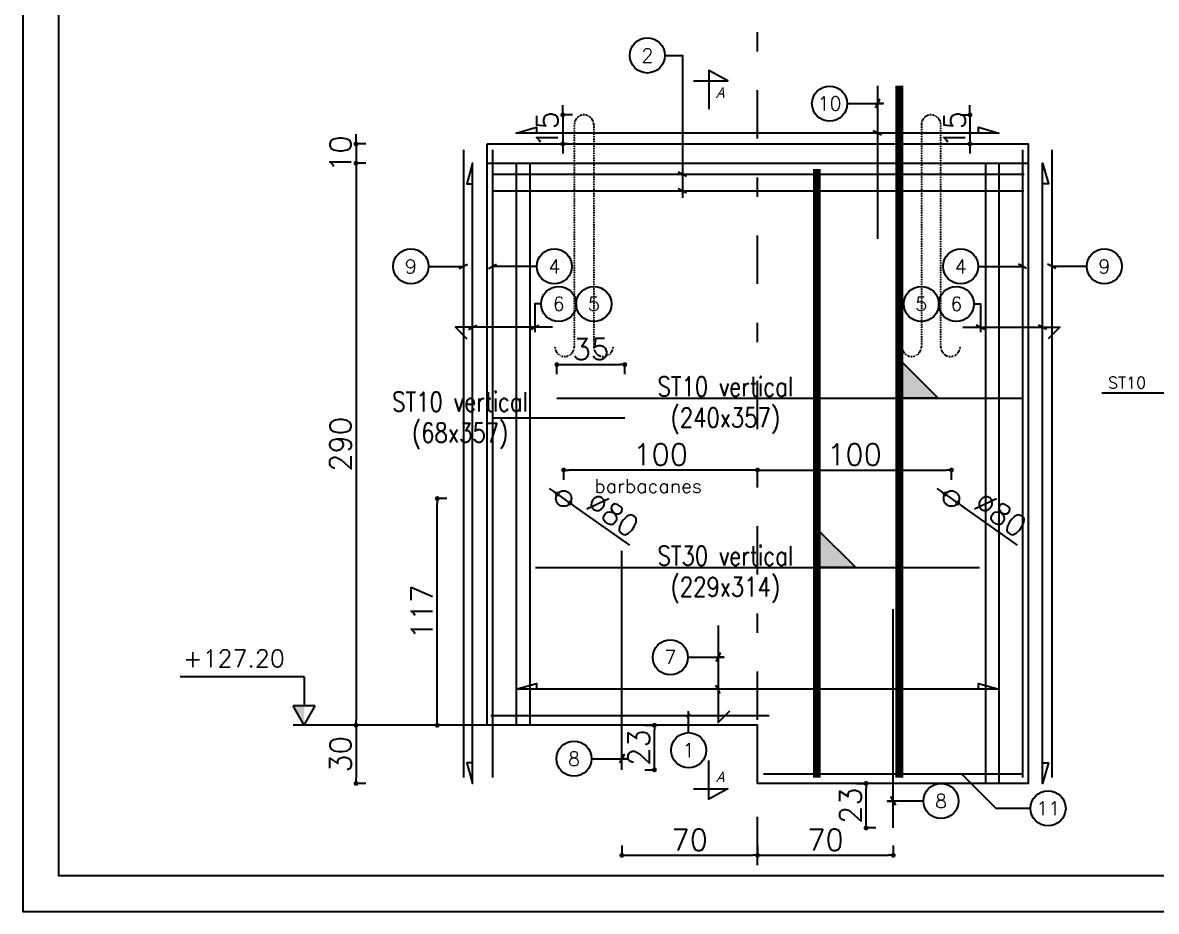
# Model space of a CAD drawing. Header units: millimetres. Extents: x -21776 to 63757, y -7870 to 8483.
# Drawn here: x 13621 to 14206, y -5309 to -4850 of the extents above; entities that cross this region are included whole.
import ezdxf
from ezdxf.enums import TextEntityAlignment as Align

# ---------------------------------------------------------------- set-up
doc = ezdxf.new("R2010")
doc.units = ezdxf.units.MM
doc.header["$PDMODE"] = 34
for name, pattern in [('CACHE', [9.525, 6.35, -3.175]), ('GrFeatureAxis', [0.85, 0.25, -0.2, 0.1, -0.2, 0.1]), ('HIDDEN2', [0.1875, 0.125, -0.0625])]:
    doc.linetypes.add(name, pattern=pattern)
for name, color, linetype in [('1', 7, 'Continuous'), ('COTATION', 1, 'Continuous'), ('GO-CARTOUCHE', 7, 'Continuous'), ('GO-COTATION', 1, 'Continuous'), ('GO-TEXTE', 9, 'Continuous'), ('GO-TEXTE-ACIER', 3, 'Continuous'), ('Grid', 7, 'Continuous'), ('K_ENT_M_Building_PR.28', 7, 'Continuous'), ('préfa v', 2, 'Continuous'), ('STR_barbacan', 160, 'Continuous'), ('STR_TS', 22, 'Continuous'), ('STR_TS_TXT', 7, 'Continuous'), ('STR_TXT', 102, 'Continuous'), ('STR_VOI-POT', 6, 'Continuous')]:
    doc.layers.add(name, color=color, linetype=linetype)
doc.styles.add('FIN', font='romans.shx')
doc.styles.add('GrDimensions', font='simplex.shx')
doc.styles.add('Lucida', font='')
doc.styles.get("Standard").update_dxf_attribs({"font": 'romans.shx'})
doc.styles.add('TEXTE', font='romans.shx')
doc.styles.add('TEXTE TS', font='romans.shx', dxfattribs={"width": 0.7, "oblique": 15})
doc.styles.get('Lucida').set_extended_font_data('Lucida Sans', italic=True)
doc.dimstyles.new('COUPE-20', dxfattribs={"dimscale": 0.5, "dimtxt": 22, "dimasz": 5, "dimexe": 0.05, "dimexo": 0, "dimgap": 5, "dimtad": 1, "dimdsep": 46, "dimtxsty": 'Standard', "dimblk1": 'DOT', "dimblk2": 'DOT', "dimsah": 1, "dimcen": 0, "dimdle": 150, "dimclrd": 1, "dimclre": 1, "dimclrt": 7, "dimadec": 0, "dimazin": 0, "dimtfac": 1, "dimtix": 1, "dimtmove": 2, "dimatfit": 3, "dimldrblk": 'DOT', "dimfxl": 0, "dimtvp": 1, "dimtolj": 1, "dimtzin": 0, "dimarcsym": 0})

# ---------------------------------------------------------------- blocks, each defined once
blk = doc.blocks.new('_DOT')
at = {"color": 0, "linetype": 'ByBlock'}
blk.add_line((-0.5, 0), (-1, 0), dxfattribs=at)
at = {"color": 0, "linetype": 'ByBlock', "const_width": 0.5}
blk.add_lwpolyline([(-0.25, 0, 1), (0.25, 0, 1)], format="xyb", close=True, dxfattribs=at)
blk = doc.blocks.new('*D1553')
at = {"layer": 'DEFPOINTS', "color": 0}
for p in [(13860.56, -4913.03), (13792.96, -4923.03), (13860.56, -4923.03)]:
    blk.add_point(p, dxfattribs=at)
at = {"layer": 'STR_VOI-POT', "color": 1, "lineweight": -2}
for p, q in [((13792.96, -4910.53), (13792.96, -4908.03)), ((13797.96, -4913.03), (13792.93, -4913.03)), ((13792.96, -4913.03), (13792.96, -4923.03)), ((13797.96, -4923.03), (13792.93, -4923.03)), ((13792.96, -4925.53), (13792.96, -4928.03))]:
    blk.add_line(p, q, dxfattribs=at)
at = {"layer": 'STR_VOI-POT', "color": 1, "lineweight": -2, "xscale": 2.5, "yscale": 2.5, "zscale": 2.5}
for p, rotation in [((13792.96, -4913.03), 270), ((13792.96, -4923.03), 90)]:
    blk.add_blockref('_DOT', p, dxfattribs=dict(at, rotation=rotation))
at = {"layer": 'STR_VOI-POT', "color": 7, "insert": (13784.96, -4918.03), "char_height": 11, "attachment_point": 5, "rotation": 90}
blk.add_mtext('\\A1;10', dxfattribs=at)
blk = doc.blocks.new('*D1554')
at = {"layer": 'DEFPOINTS', "color": 0}
for p in [(13860.56, -4923.03), (13792.96, -5213.03), (13860.56, -5213.03)]:
    blk.add_point(p, dxfattribs=at)
at = {"layer": 'STR_VOI-POT', "color": 1, "lineweight": -2}
for p, q in [((13797.96, -4923.03), (13792.93, -4923.03)), ((13792.96, -4925.53), (13792.96, -5210.53)), ((13797.96, -5213.03), (13792.93, -5213.03))]:
    blk.add_line(p, q, dxfattribs=at)
at = {"layer": 'STR_VOI-POT', "color": 1, "lineweight": -2, "xscale": 2.5, "yscale": 2.5, "zscale": 2.5}
for p, rotation in [((13792.96, -4923.03), 90), ((13792.96, -5213.03), 270)]:
    blk.add_blockref('_DOT', p, dxfattribs=dict(at, rotation=rotation))
at = {"layer": 'STR_VOI-POT', "color": 7, "insert": (13784.96, -5068.03), "char_height": 11, "attachment_point": 5, "rotation": 90}
blk.add_mtext('\\A1;290', dxfattribs=at)
blk = doc.blocks.new('mrega')
at = {"layer": 'STR_TS_TXT', "style": 'TEXTE TS', "width": 0.8}
for tag, p in [('ST10', (14.48, 0)), ('DIM', (14.48, -16)), ('NOTE', (14.48, -32))]:
    blk.add_attdef(tag, text='', height=10, dxfattribs=at).set_placement(p, align=Align.CENTER)
blk = doc.blocks.new('A$C6F247267')
blk.add_hatch(color=256).paths.add_polyline_path([(0, -0.2), (-0.2, 0), (0, 0)])
blk.add_lwpolyline([(-0.2, 0), (0, 0), (0, -0.2), (-0.2, 0)])
blk = doc.blocks.new('*D1557')
at = {"layer": 'DEFPOINTS', "color": 0}
for p in [(13931.56, -5026.92), (13896.56, -5044.29), (13931.56, -5054.29)]:
    blk.add_point(p, dxfattribs=at)
at = {"layer": 'STR_VOI-POT', "color": 1, "lineweight": -2}
for p, q in [((13896.56, -5031.92), (13896.56, -5026.9)), ((13899.06, -5026.92), (13929.06, -5026.92)), ((13931.56, -5031.92), (13931.56, -5026.9))]:
    blk.add_line(p, q, dxfattribs=at)
at = {"layer": 'STR_VOI-POT', "color": 1, "lineweight": -2, "xscale": 2.5, "yscale": 2.5, "zscale": 2.5, "rotation": 180}
blk.add_blockref('_DOT', (13896.56, -5026.92), dxfattribs=at)
at = {"layer": 'STR_VOI-POT', "color": 1, "lineweight": -2, "xscale": 2.5, "yscale": 2.5, "zscale": 2.5}
blk.add_blockref('_DOT', (13931.56, -5026.92), dxfattribs=at)
at = {"layer": 'STR_VOI-POT', "color": 7, "insert": (13914.06, -5018.92), "char_height": 11, "attachment_point": 5}
blk.add_mtext('\\A1;35', dxfattribs=at)
blk = doc.blocks.new('*D1559')
at = {"layer": 'DEFPOINTS', "color": 0}
for p in [(13930.06, -5236.03), (14000.06, -5275.27), (14000.06, -5280.12)]:
    blk.add_point(p, dxfattribs=at)
at = {"layer": 'GO-COTATION', "color": 1, "lineweight": -2}
for p, q in [((13930.06, -5275.12), (13930.06, -5280.14)), ((14000.06, -5275.27), (14000.06, -5280.14)), ((13932.56, -5280.12), (13997.56, -5280.12))]:
    blk.add_line(p, q, dxfattribs=at)
at = {"layer": 'GO-COTATION', "color": 1, "lineweight": -2, "xscale": 2.5, "yscale": 2.5, "zscale": 2.5, "rotation": 180}
blk.add_blockref('_DOT', (13930.06, -5280.12), dxfattribs=at)
at = {"layer": 'GO-COTATION', "color": 1, "lineweight": -2, "xscale": 2.5, "yscale": 2.5, "zscale": 2.5}
blk.add_blockref('_DOT', (14000.06, -5280.12), dxfattribs=at)
at = {"layer": 'GO-COTATION', "color": 7, "insert": (13965.06, -5272.12), "char_height": 11, "attachment_point": 5}
blk.add_mtext('\\A1;70', dxfattribs=at)
blk = doc.blocks.new('*D1560')
at = {"layer": 'DEFPOINTS', "color": 0}
for p in [(14070.06, -5246.03), (14000.06, -5285.27), (14070.06, -5280.12)]:
    blk.add_point(p, dxfattribs=at)
at = {"layer": 'GO-COTATION', "color": 1, "lineweight": -2}
for p, q in [((14070.06, -5275.12), (14070.06, -5280.14)), ((14000.06, -5285.12), (14000.06, -5280.09)), ((14002.56, -5280.12), (14067.56, -5280.12))]:
    blk.add_line(p, q, dxfattribs=at)
at = {"layer": 'GO-COTATION', "color": 1, "lineweight": -2, "xscale": 2.5, "yscale": 2.5, "zscale": 2.5, "rotation": 180}
blk.add_blockref('_DOT', (14000.06, -5280.12), dxfattribs=at)
at = {"layer": 'GO-COTATION', "color": 1, "lineweight": -2, "xscale": 2.5, "yscale": 2.5, "zscale": 2.5}
blk.add_blockref('_DOT', (14070.06, -5280.12), dxfattribs=at)
at = {"layer": 'GO-COTATION', "color": 7, "insert": (14035.06, -5272.12), "char_height": 11, "attachment_point": 5}
blk.add_mtext('\\A1;70', dxfattribs=at)
blk = doc.blocks.new('*D1561')
at = {"layer": 'DEFPOINTS', "color": 0}
for p in [(14089.56, -4898.03), (14098.26, -4913.03), (14109.61, -4913.03)]:
    blk.add_point(p, dxfattribs=at)
at = {"layer": 'GO-COTATION', "color": 1, "lineweight": -2}
for p, q in [((14109.61, -4895.53), (14109.61, -4893.03)), ((14104.61, -4898.03), (14109.64, -4898.03)), ((14109.61, -4898.03), (14109.61, -4913.03)), ((14104.61, -4913.03), (14109.64, -4913.03)), ((14109.61, -4915.53), (14109.61, -4918.03))]:
    blk.add_line(p, q, dxfattribs=at)
at = {"layer": 'GO-COTATION', "color": 1, "lineweight": -2, "xscale": 2.5, "yscale": 2.5, "zscale": 2.5}
for p, rotation in [((14109.61, -4898.03), 270), ((14109.61, -4913.03), 90)]:
    blk.add_blockref('_DOT', p, dxfattribs=dict(at, rotation=rotation))
at = {"layer": 'GO-COTATION', "color": 7, "insert": (14101.61, -4905.53), "char_height": 11, "attachment_point": 5, "rotation": 90}
blk.add_mtext('\\A1;15', dxfattribs=at)
blk = doc.blocks.new('*D1562')
at = {"layer": 'DEFPOINTS', "color": 0}
for p in [(13910.56, -4898.03), (13899.58, -4913.03), (13901.85, -4913.03)]:
    blk.add_point(p, dxfattribs=at)
at = {"layer": 'GO-COTATION', "color": 1, "lineweight": -2}
for p, q in [((13899.58, -4895.53), (13899.58, -4893.03)), ((13904.58, -4898.03), (13899.56, -4898.03)), ((13899.58, -4898.03), (13899.58, -4913.03)), ((13901.85, -4913.03), (13899.56, -4913.03)), ((13899.58, -4915.53), (13899.58, -4918.03))]:
    blk.add_line(p, q, dxfattribs=at)
at = {"layer": 'GO-COTATION', "color": 1, "lineweight": -2, "xscale": 2.5, "yscale": 2.5, "zscale": 2.5}
for p, rotation in [((13899.58, -4898.03), 270), ((13899.58, -4913.03), 90)]:
    blk.add_blockref('_DOT', p, dxfattribs=dict(at, rotation=rotation))
at = {"layer": 'GO-COTATION', "color": 7, "insert": (13891.58, -4905.53), "char_height": 11, "attachment_point": 5, "rotation": 90}
blk.add_mtext('\\A1;15', dxfattribs=at)
blk = doc.blocks.new('*D1566')
at = {"layer": 'DEFPOINTS', "color": 0}
for p in [(13860.56, -5213.03), (13792.96, -5243.03), (14000.06, -5243.03)]:
    blk.add_point(p, dxfattribs=at)
at = {"layer": 'préfa v', "color": 1, "lineweight": -2}
for p, q in [((13797.96, -5213.03), (13792.93, -5213.03)), ((13792.96, -5215.53), (13792.96, -5240.53)), ((13797.96, -5243.03), (13792.93, -5243.03))]:
    blk.add_line(p, q, dxfattribs=at)
at = {"layer": 'préfa v', "color": 1, "lineweight": -2, "xscale": 2.5, "yscale": 2.5, "zscale": 2.5}
for p, rotation in [((13792.96, -5213.03), 90), ((13792.96, -5243.03), 270)]:
    blk.add_blockref('_DOT', p, dxfattribs=dict(at, rotation=rotation))
at = {"layer": 'préfa v', "color": 7, "insert": (13784.96, -5228.03), "char_height": 11, "attachment_point": 5, "rotation": 90}
blk.add_mtext('\\A1;30', dxfattribs=at)
blk = doc.blocks.new('*D2276')
at = {"layer": 'COTATION', "color": 1, "lineweight": -2}
for p, q in [((14051.03, -5243.03), (14056.06, -5243.03)), ((14056.03, -5263.53), (14056.03, -5245.53)), ((14061.03, -5266.03), (14056.01, -5266.03))]:
    blk.add_line(p, q, dxfattribs=at)
at = {"layer": 'DEFPOINTS', "color": 0}
for p in [(14000.06, -5243.03), (14056.03, -5243.03), (14070.06, -5266.03)]:
    blk.add_point(p, dxfattribs=at)
at = {"layer": 'COTATION', "color": 1, "lineweight": -2, "xscale": 2.5, "yscale": 2.5, "zscale": 2.5}
for p, rotation in [((14056.03, -5243.03), 90), ((14056.03, -5266.03), 270)]:
    blk.add_blockref('_DOT', p, dxfattribs=dict(at, rotation=rotation))
at = {"layer": 'COTATION', "color": 7, "insert": (14048.03, -5254.53), "char_height": 11, "attachment_point": 5, "rotation": 90}
blk.add_mtext('\\A1;23', dxfattribs=at)
blk = doc.blocks.new('*D2277')
at = {"layer": 'COTATION', "color": 1, "lineweight": -2}
for p, q in [((13941.87, -5213.03), (13946.9, -5213.03)), ((13946.87, -5233.53), (13946.87, -5215.53)), ((13941.87, -5236.03), (13946.9, -5236.03))]:
    blk.add_line(p, q, dxfattribs=at)
at = {"layer": 'DEFPOINTS', "color": 0}
for p in [(13860.56, -5213.03), (13946.87, -5213.03), (13930.06, -5236.03)]:
    blk.add_point(p, dxfattribs=at)
at = {"layer": 'COTATION', "color": 1, "lineweight": -2, "xscale": 2.5, "yscale": 2.5, "zscale": 2.5}
for p, rotation in [((13946.87, -5213.03), 90), ((13946.87, -5236.03), 270)]:
    blk.add_blockref('_DOT', p, dxfattribs=dict(at, rotation=rotation))
at = {"layer": 'COTATION', "color": 7, "insert": (13938.87, -5224.53), "char_height": 11, "attachment_point": 5, "rotation": 90}
blk.add_mtext('\\A1;23', dxfattribs=at)
blk = doc.blocks.new('*D2319')
at = {"layer": 'DEFPOINTS', "color": 0}
for p in [(13900.06, -5081.3), (13900.06, -5096.03), (14000.06, -5213.03)]:
    blk.add_point(p, dxfattribs=at)
at = {"layer": 'STR_barbacan', "color": 1, "lineweight": -2}
for p, q in [((13900.06, -5086.3), (13900.06, -5081.27)), ((13997.56, -5081.3), (13902.56, -5081.3)), ((14000.06, -5086.3), (14000.06, -5081.27))]:
    blk.add_line(p, q, dxfattribs=at)
at = {"layer": 'STR_barbacan', "color": 1, "lineweight": -2, "xscale": 2.5, "yscale": 2.5, "zscale": 2.5, "rotation": 180}
blk.add_blockref('_DOT', (13900.06, -5081.3), dxfattribs=at)
at = {"layer": 'STR_barbacan', "color": 1, "lineweight": -2, "xscale": 2.5, "yscale": 2.5, "zscale": 2.5}
blk.add_blockref('_DOT', (14000.06, -5081.3), dxfattribs=at)
at = {"layer": 'STR_barbacan', "color": 7, "insert": (13950.06, -5073.3), "char_height": 11, "attachment_point": 5}
blk.add_mtext('\\A1;100', dxfattribs=at)
blk = doc.blocks.new('*D2320')
at = {"layer": 'DEFPOINTS', "color": 0}
for p in [(13834.87, -5096.03), (13900.06, -5096.03), (13860.56, -5213.03)]:
    blk.add_point(p, dxfattribs=at)
at = {"layer": 'STR_barbacan', "color": 1, "lineweight": -2}
for p, q in [((13839.87, -5096.03), (13834.84, -5096.03)), ((13834.87, -5210.53), (13834.87, -5098.53)), ((13839.87, -5213.03), (13834.84, -5213.03))]:
    blk.add_line(p, q, dxfattribs=at)
at = {"layer": 'STR_barbacan', "color": 1, "lineweight": -2, "xscale": 2.5, "yscale": 2.5, "zscale": 2.5}
for p, rotation in [((13834.87, -5096.03), 90), ((13834.87, -5213.03), 270)]:
    blk.add_blockref('_DOT', p, dxfattribs=dict(at, rotation=rotation))
at = {"layer": 'STR_barbacan', "color": 7, "insert": (13826.87, -5154.53), "char_height": 11, "attachment_point": 5, "rotation": 90}
blk.add_mtext('\\A1;117', dxfattribs=at)
blk = doc.blocks.new('*D2321')
at = {"layer": 'DEFPOINTS', "color": 0}
for p in [(14100.06, -5081.3), (14100.06, -5096.03), (14000.06, -5213.03)]:
    blk.add_point(p, dxfattribs=at)
at = {"layer": 'STR_barbacan', "color": 1, "lineweight": -2}
for p, q in [((14000.06, -5086.3), (14000.06, -5081.27)), ((14002.56, -5081.3), (14097.56, -5081.3)), ((14100.06, -5086.3), (14100.06, -5081.27))]:
    blk.add_line(p, q, dxfattribs=at)
at = {"layer": 'STR_barbacan', "color": 1, "lineweight": -2, "xscale": 2.5, "yscale": 2.5, "zscale": 2.5, "rotation": 180}
blk.add_blockref('_DOT', (14000.06, -5081.3), dxfattribs=at)
at = {"layer": 'STR_barbacan', "color": 1, "lineweight": -2, "xscale": 2.5, "yscale": 2.5, "zscale": 2.5}
blk.add_blockref('_DOT', (14100.06, -5081.3), dxfattribs=at)
at = {"layer": 'STR_barbacan', "color": 7, "insert": (14050.06, -5073.3), "char_height": 11, "attachment_point": 5}
blk.add_mtext('\\A1;100', dxfattribs=at)
blk = doc.blocks.new('*D2322')
at = {"layer": 'DEFPOINTS', "color": 0}
for p in [(13896.79, -5093.72), (13903.32, -5098.33)]:
    blk.add_point(p, dxfattribs=at)
at = {"layer": 'STR_barbacan', "color": 1, "lineweight": -2}
for p, q in [((13894.74, -5092.28), (13892.7, -5090.84)), ((13896.79, -5093.72), (13903.32, -5098.33)), ((13934.19, -5120.09), (13905.37, -5099.77))]:
    blk.add_line(p, q, dxfattribs=at)
at = {"layer": 'STR_barbacan', "color": 1, "lineweight": -2, "xscale": 2.5, "yscale": 2.5, "zscale": 2.5}
for p, rotation in [((13896.79, -5093.72), 324.809808039189), ((13903.32, -5098.33), 144.809808039189)]:
    blk.add_blockref('_DOT', p, dxfattribs=dict(at, rotation=rotation))
at = {"layer": 'STR_barbacan', "color": 7, "insert": (13925.41, -5104.12), "char_height": 11, "attachment_point": 5, "rotation": 324.80981}
blk.add_mtext('\\A1;∅80', dxfattribs=at)
blk = doc.blocks.new('*D2323')
at = {"layer": 'DEFPOINTS', "color": 0}
for p in [(14096.79, -5093.72), (14103.32, -5098.33)]:
    blk.add_point(p, dxfattribs=at)
at = {"layer": 'STR_barbacan', "color": 1, "lineweight": -2}
for p, q in [((14094.74, -5092.28), (14092.7, -5090.84)), ((14096.79, -5093.72), (14103.32, -5098.33)), ((14134.19, -5120.09), (14105.37, -5099.77))]:
    blk.add_line(p, q, dxfattribs=at)
at = {"layer": 'STR_barbacan', "color": 1, "lineweight": -2, "xscale": 2.5, "yscale": 2.5, "zscale": 2.5}
for p, rotation in [((14096.79, -5093.72), 324.8098080391869), ((14103.32, -5098.33), 144.8098080391868)]:
    blk.add_blockref('_DOT', p, dxfattribs=dict(at, rotation=rotation))
at = {"layer": 'STR_barbacan', "color": 7, "insert": (14125.41, -5104.12), "char_height": 11, "attachment_point": 5, "rotation": 324.80981}
blk.add_mtext('\\A1;∅80', dxfattribs=at)
blk = doc.blocks.new('World Level Arrow 5_i')
at = {"color": 7, "linetype": 'Continuous', "lineweight": -3, "extrusion": (0, -1.22461e-16, -1)}
for p, q in [((0, 9.433), (0, -0.567)), ((-1, 0.567), (-1, -0.567)), ((0, 0), (-1, 0.567)), ((0, 0), (-1, -0.567))]:
    blk.add_line(p, q, dxfattribs=at)
blk.add_solid([(1, -0.567), (0, 0), (0.997, 0)], dxfattribs=at)

msp = doc.modelspace()

# ---------------------------------------------------------------- linework, layer by layer
at = {"layer": '1', "color": 252, "linetype": 'HIDDEN2', "ltscale": 0.05}
for points in [[(13895.56136, -5017.71649, 1), (13905.55736, -5017.71649), (13905.55736, -4913.02724), (13905.55736, -4903.02524, -1), (13915.55336, -4903.02524), (13915.55336, -4913.02724), (13915.55336, -5017.71649, 1), (13925.54936, -5017.71649)], [(14104.54936, -5017.71649, -1), (14094.55336, -5017.71649), (14094.55336, -4913.02724), (14094.55336, -4903.02524, 1), (14084.55736, -4903.02524), (14084.55736, -4913.02724), (14084.55736, -5017.71649, -1), (14074.56136, -5017.71649)]]:
    msp.add_lwpolyline(points, format="xyb", dxfattribs=at)
at = {"layer": 'COTATION'}
for points in [[(14046.25359, -4892.22156), (14064.84261, -4892.22156), (14061.84261, -4892.22156), (14062.96393, -4890.10024), (14060.72129, -4894.34288)], [(14113.99771, -4907.40508), (14113.99771, -4904.40508), (14124.55536, -4907.40508), (13875.55536, -4907.40508), (13886.11301, -4904.40508), (13886.11301, -4907.40508)], [(14063.96393, -4908.5264), (14059.72129, -4906.28376)], [(13853.06476, -5232.46959), (13850.06477, -5232.46959), (13853.06476, -5243.02724), (13853.06476, -4923.02724), (13850.06477, -4933.58489), (13853.06476, -4933.58489)], [(14147.04596, -5232.46959), (14150.04595, -5232.46959), (14147.04596, -5243.02724), (14147.04596, -4923.02724), (14150.04595, -4933.58489), (14147.04596, -4933.58489)], [(13963.41958, -4929.82063), (13959.17694, -4927.57799)], [(13963.41958, -4938.38679), (13959.17694, -4936.14415)], [(13846.18719, -4977.36468), (13850.42983, -4975.12204)], [(13861.25269, -4977.36468), (13865.49533, -4975.12204)], [(14138.85803, -4977.36468), (14134.61539, -4975.12204)], [(14153.92353, -4977.36468), (14149.68089, -4975.12204)], [(13830.28334, -4976.24336), (13848.30851, -4976.24336)], [(13886.2399, -4976.24336), (13863.37401, -4976.24336)], [(14113.87082, -4976.24336), (14136.73671, -4976.24336)], [(14169.82738, -4976.24336), (14151.80221, -4976.24336)], [(13888.44958, -4995.61785), (13885.13018, -4995.61785), (13885.13018, -5010.10501)], [(14111.66114, -4995.61785), (14114.98054, -4995.61785), (14114.98054, -5010.10501)], [(13850.94344, -5008.77651), (13855.18608, -5006.53387)], [(13883.00886, -5008.77651), (13887.2515, -5006.53387)], [(14117.10186, -5008.77651), (14112.85922, -5006.53387)], [(14149.16728, -5008.77651), (14144.92464, -5006.53387)], [(14177.5482, -5041.48575), (14216.97779, -5041.48575), (14213.97779, -5041.48575), (14215.09911, -5039.36442), (14212.85646, -5043.60707)], [(13964.12094, -5177.93751), (13982.70996, -5177.93751), (13979.70996, -5177.93751), (13980.83128, -5175.81619), (13978.58864, -5180.05883)], [(14113.99771, -5194.4673), (14113.99771, -5191.46731), (14124.55536, -5194.4673), (13875.55536, -5194.4673), (13886.11301, -5191.46731), (13886.11301, -5194.4673)], [(13980.83128, -5196.58862), (13978.58864, -5192.34598)], [(13963.62375, -5208.9043), (13965.37786, -5207.15019)], [(13964.50081, -5216.8329), (13964.50081, -5205.70341)], [(13914.46634, -5230.29344), (13933.05536, -5230.29344), (13930.05536, -5230.29344), (13931.17668, -5228.17212), (13928.93404, -5232.41476)], [(14140.87275, -5255.88967), (14123.16204, -5255.88967), (14105.29961, -5238.02724)], [(14085.64438, -5252.11291), (14067.05536, -5252.11291), (14070.05536, -5252.11291), (14068.93404, -5249.99159), (14071.17668, -5254.23423)]]:
    msp.add_lwpolyline(points, dxfattribs=at)
at = {"layer": 'GO-CARTOUCHE', "linetype": 'Continuous'}
for points in [[(14734.65471, -5309.04286), (14734.65471, -4521.54286), (13621.01835, -4521.54286), (13621.01835, -5309.04286)], [(14716.09596, -5290.48411), (14716.09596, -4540.10161), (13639.5771, -4540.10161), (13639.5771, -5290.48411)]]:
    msp.add_lwpolyline(points, close=True, dxfattribs=at)
at = {"layer": 'GO-COTATION'}
msp.add_lwpolyline([(13952.29999, -4867.3779), (13961.29826, -4867.3779), (13961.29826, -4940.83497)], dxfattribs=at)
at = {"layer": 'GO-TEXTE', "flags": 128}
for points in [[(13967.00372, -4880.44747), (13984.65146, -4880.44747), (13974.97341, -4875.16741), (13974.97341, -4895.08889)], [(13967.00372, -5245.83227), (13984.65146, -5245.83227), (13974.97341, -5251.11232), (13974.97341, -5231.19085)]]:
    msp.add_lwpolyline(points, dxfattribs=at)
at = {"layer": 'GO-TEXTE-ACIER'}
for centre in [(13943.24323, -4867.3779), (14037.19683, -4892.22156), (13821.22658, -4976.24336), (13895.26759, -4976.24336), (14104.81406, -4976.24336), (14178.88414, -4976.24336), (13897.50635, -4995.61785), (13915.61987, -4995.61785), (14084.49085, -4995.61785), (14102.60437, -4995.61785), (13955.06418, -5177.93751), (13905.40958, -5230.29344), (13964.50081, -5225.88967), (14094.70114, -5252.11291), (14149.92951, -5255.88967)]:
    msp.add_circle(centre, 9.05676, dxfattribs=at)
at = {"layer": 'Grid', "color": 4, "linetype": 'GrFeatureAxis', "lineweight": 25, "ltscale": 100}
msp.add_line((14000.05536, -5285.26586), (14000.05536, -4661.55005), dxfattribs=at)
at = {"layer": 'K_ENT_M_Building_PR.28', "color": 120, "linetype": 'Continuous', "lineweight": -3}
for p, q in [((13761.2284, -5188.02724), (13702.2284, -5188.02724)), ((13761.2284, -5188.02724), (13702.2284, -5188.02724)), ((13766.2284, -5188.02724), (13761.2284, -5188.02724)), ((13766.2284, -5188.02724), (13761.2284, -5188.02724))]:
    msp.add_line(p, q, dxfattribs=at)
msp.add_lwpolyline([(13766.2284, -5188.02724), (13766.2284, -5203.02724)], dxfattribs=at)
at = {"layer": 'préfa v'}
msp.add_lwpolyline([(13860.55536, -4913.02724), (14139.55536, -4913.02724), (14139.55536, -5243.02724), (14000.05536, -5243.02724), (14000.05536, -5213.02724), (13860.55536, -5213.02724)], close=True, dxfattribs=at)
for points in [[(13860.55536, -4923.02724), (14139.55536, -4923.02724)], [(13875.55536, -4923.02724), (13875.55536, -5213.02724)], [(13882.55536, -4923.02724), (13882.55536, -5213.02724)], [(14117.55536, -4923.02724), (14117.55536, -5243.02724)], [(14124.55536, -4923.02724), (14124.55536, -5243.02724)]]:
    msp.add_lwpolyline(points, dxfattribs=at)
at = {"layer": 'STR_barbacan'}
for centre in [(13900.05536, -5096.02724), (14100.05536, -5096.02724)]:
    msp.add_circle(centre, 4, dxfattribs=at)
at = {"layer": 'STR_TS', "linetype": 'CACHE', "ltscale": 2, "const_width": 4}
msp.add_lwpolyline([(14073.19689, -5240.02724), (14073.19689, -4883.02724)], dxfattribs=at)
at = {"layer": 'STR_TS', "const_width": 4}
msp.add_lwpolyline([(14030.66536, -5240.02724), (14030.66536, -4926.02724)], dxfattribs=at)
at = {"layer": 'STR_TS', "color": 3}
for points in [[(13896.55536, -5044.29331), (14136.55536, -5044.29331)], [(13863.55536, -5054.29331), (13931.55536, -5054.29331)], [(13885.55536, -5131.60001), (14114.55536, -5131.60001)]]:
    msp.add_lwpolyline(points, dxfattribs=at)
at = {"layer": 'STR_VOI-POT'}
for points in [[(14061.84261, -4883.02724), (14061.84261, -4962.02724)], [(13848.30851, -4916.02724), (13848.30851, -5240.02724)], [(13863.37401, -4916.02724), (13863.37401, -5240.02724)], [(14136.73671, -4916.02724), (14136.73671, -5240.02724)], [(14151.80221, -4916.02724), (14151.80221, -5240.02724)], [(13863.55536, -4928.69931), (14137.55536, -4928.69931)], [(13863.55536, -4937.26547), (14137.41433, -4937.26547)], [(13894.21218, -5007.65519), (13844.21218, -5007.65519), (13850.19407, -5013.63707)], [(14105.89854, -5007.65519), (14155.89854, -5007.65519), (14149.91665, -5013.63707)], [(13930.05536, -5236.02724), (13930.05536, -5123.02724)], [(14070.05536, -5266.02724), (14070.05536, -5153.02724)], [(13979.70996, -5161.54697), (13979.70996, -5211.54697), (13985.69185, -5205.56508)], [(13862.55536, -5208.02724), (14005.98337, -5208.02724)], [(14003.05536, -5238.02724), (14136.55536, -5238.02724)]]:
    msp.add_lwpolyline(points, dxfattribs=at)

# ---------------------------------------------------------------- block references
at = {"layer": 'K_ENT_M_Building_PR.28', "color": 120, "linetype": 'Continuous', "lineweight": -3, "xscale": 10, "yscale": 10, "zscale": 10, "rotation": 270}
msp.add_blockref('World Level Arrow 5_i', (13766.2284, -5213.02724), dxfattribs=at)
msp.add_blockref('World Level Arrow 5_i', (13766.2284, -5213.02724), dxfattribs=at)
at = {"layer": 'STR_TS', "xscale": 100, "yscale": 100, "zscale": 100, "rotation": 180}
for p in [(14073.19689, -5044.29331), (14030.66536, -5131.60001)]:
    msp.add_blockref('A$C6F247267', p, dxfattribs=at)
at = {"layer": 'STR_TS_TXT'}
for p, values in [((13968.96444, -5043.26694), {'ST10': 'ST10 vertical', 'DIM': '(240x357)'}), ((13832.15924, -5051.0451), {'ST10': 'ST10 vertical', 'DIM': '(68x357)'}), ((13968.96444, -5130.57364), {'ST10': 'ST30 vertical', 'DIM': '(229x314)'})]:
    msp.add_blockref('mrega', p, dxfattribs=at).add_auto_attribs(values)

# ---------------------------------------------------------------- texts
at = {"layer": 'GO-TEXTE', "linetype": 'Continuous', "style": 'Lucida'}
for rotation, p in [(0.00179755, (13978.58856, -4889.24023)), (359.99820245, (13978.58839, -5242.35951))]:
    msp.add_text('A', height=5.32, rotation=rotation, dxfattribs=at).set_placement(p)
at = {"layer": 'GO-TEXTE-ACIER', "style": 'TEXTE'}
for s, p in [('2', (13943.24323, -4867.3779)), ('10', (14037.19683, -4892.22156)), ('9', (13821.22658, -4976.24336)), ('4', (13895.29666, -4976.24336)), ('4', (14104.81406, -4976.24336)), ('9', (14178.88414, -4976.24336)), ('6', (13897.50635, -4995.61785)), ('5', (13915.61987, -4995.61785)), ('5', (14084.49085, -4995.61785)), ('6', (14102.60437, -4995.61785)), ('7', (13955.06418, -5177.93751)), ('8', (13905.40958, -5230.29344)), ('1', (13964.50081, -5225.88967)), ('8', (14094.70114, -5252.11291)), ('11', (14149.92951, -5255.88967))]:
    msp.add_text(s, height=7.2, dxfattribs=at).set_placement(p, align=Align.MIDDLE_CENTER)
at = {"layer": 'K_ENT_M_Building_PR.28', "color": 0, "linetype": 'Continuous', "lineweight": -3, "insert": (13756.2284, -5183.02724), "char_height": 9, "attachment_point": 9, "style": 'GrDimensions'}
msp.add_mtext('\\A1;+127.20', dxfattribs=at)
at = {"layer": 'STR_barbacan', "style": 'TEXTE'}
msp.add_text('barbacanes', height=7.2, dxfattribs=at).set_placement((13943.63328, -5089.55331), align=Align.MIDDLE_CENTER)
at = {"layer": 'STR_TXT', "style": 'FIN'}
msp.add_text('ST10', height=6, dxfattribs=at).set_placement((14190.66771, -5039.21289), align=Align.CENTER)

# ---------------------------------------------------------------- dimensions: what is measured, and where the dimension line sits
at = {"layer": 'COTATION'}
for base, p1, p2, picture, middle in [((13946.87064, -5213.02724), (13930.05536, -5236.02724), (13860.55536, -5213.02724), '*D2277', (13938.87064, -5224.52724)), ((14056.03076, -5243.02724), (14070.05536, -5266.02724), (14000.05536, -5243.02724), '*D2276', (14048.03076, -5254.52724))]:
    dim = msp.add_linear_dim(base=base, p1=p1, p2=p2, angle=90, dimstyle='COUPE-20', dxfattribs=at)
    dim.commit()
    dim.dimension.update_dxf_attribs({"geometry": picture, "text_midpoint": middle})
at = {"layer": 'GO-COTATION'}
for base, p1, p2, picture, middle in [((13899.58322, -4913.02724), (13910.55536, -4898.02724), (13901.85025, -4913.02724), '*D1562', (13891.58322, -4905.52724)), ((14109.614, -4913.02724), (14089.55536, -4898.02724), (14098.26047, -4913.02724), '*D1561', (14101.614, -4905.52724))]:
    dim = msp.add_linear_dim(base=base, p1=p1, p2=p2, angle=90, dimstyle='COUPE-20', dxfattribs=at)
    dim.commit()
    dim.dimension.update_dxf_attribs({"geometry": picture, "text_midpoint": middle})
for base, p1, p2, picture, middle in [((14000.05536, -5280.11629), (13930.05536, -5236.02724), (14000.05536, -5275.26586), '*D1559', (13965.05536, -5272.11629)), ((14070.05536, -5280.11629), (14000.05536, -5285.26586), (14070.05536, -5246.02724), '*D1560', (14035.05536, -5272.11629))]:
    dim = msp.add_linear_dim(base=base, p1=p1, p2=p2, dimstyle='COUPE-20', dxfattribs=at)
    dim.commit()
    dim.dimension.update_dxf_attribs({"geometry": picture, "text_midpoint": middle})
at = {"layer": 'préfa v'}
dim = msp.add_linear_dim(base=(13792.95623, -5243.02724), p1=(13860.55536, -5213.02724), p2=(14000.05536, -5243.02724), angle=90, dimstyle='COUPE-20', dxfattribs=at)
dim.commit()
dim.dimension.update_dxf_attribs({"geometry": '*D1566', "text_midpoint": (13784.95623, -5228.02724)})
at = {"layer": 'STR_barbacan'}
dim = msp.add_linear_dim(base=(13900.05536, -5081.2989), p1=(14000.05536, -5213.02724), p2=(13900.05536, -5096.02724), dimstyle='COUPE-20', dxfattribs=at)
dim.commit()
dim.dimension.update_dxf_attribs({"geometry": '*D2319', "text_midpoint": (13950.05536, -5073.2989)})
for base, p1, p2, angle, picture, middle in [((14100.05536, -5081.2989), (14000.05536, -5213.02724), (14100.05536, -5096.02724), 180, '*D2321', (14050.05536, -5073.2989)), ((13834.86768, -5096.02724), (13860.55536, -5213.02724), (13900.05536, -5096.02724), 90, '*D2320', (13826.86768, -5154.52724))]:
    dim = msp.add_linear_dim(base=base, p1=p1, p2=p2, angle=angle, dimstyle='COUPE-20', dxfattribs=at)
    dim.commit()
    dim.dimension.update_dxf_attribs({"geometry": picture, "text_midpoint": middle})
for p1, p2, picture, middle in [((13896.78639, -5093.72207), (13903.32434, -5098.33241), '*D2322', (13925.40812, -5104.11614)), ((14096.78639, -5093.72207), (14103.32434, -5098.33241), '*D2323', (14125.40812, -5104.11614))]:
    dim = msp.add_diameter_dim_2p(p1=p1, p2=p2, dimstyle='COUPE-20', override={"dimlfac": 10}, dxfattribs=at)
    dim.commit()
    dim.dimension.update_dxf_attribs({"geometry": picture, "text_midpoint": middle})
at = {"layer": 'STR_VOI-POT'}
for base, p1, p2, picture, middle in [((13792.95623, -4923.02724), (13860.55536, -4913.02724), (13860.55536, -4923.02724), '*D1553', (13784.95623, -4918.02724)), ((13792.95623, -5213.02724), (13860.55536, -4923.02724), (13860.55536, -5213.02724), '*D1554', (13784.95623, -5068.02724))]:
    dim = msp.add_linear_dim(base=base, p1=p1, p2=p2, angle=90, dimstyle='COUPE-20', dxfattribs=at)
    dim.commit()
    dim.dimension.update_dxf_attribs({"geometry": picture, "text_midpoint": middle})
dim = msp.add_linear_dim(base=(13931.55536, -5026.92128), p1=(13896.55536, -5044.29331), p2=(13931.55536, -5054.29331), dimstyle='COUPE-20', dxfattribs=at)
dim.commit()
dim.dimension.update_dxf_attribs({"geometry": '*D1557', "text_midpoint": (13914.05536, -5018.92128)})

doc.saveas('drawing.dxf')
